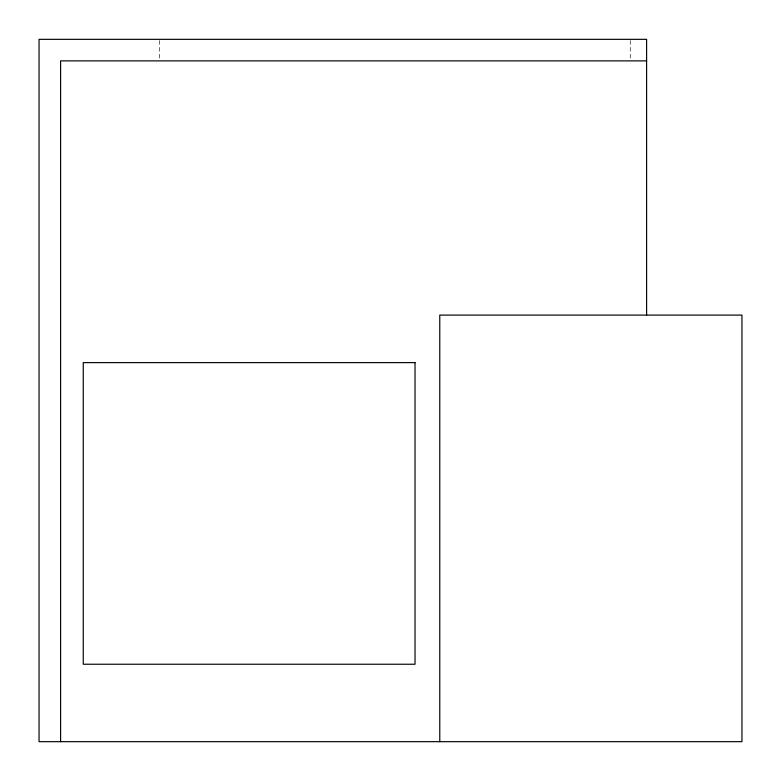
<?xml version="1.0" encoding="UTF-8"?>
<svg xmlns="http://www.w3.org/2000/svg" width="781" height="781" viewBox="0 0 781 781"><rect width="100%" height="100%" fill="white"/><g stroke="black" fill="none" stroke-linecap="round" stroke-linejoin="round"><path stroke-width="0.59" stroke-dasharray="3.9 2.93" d="M630.267 40.524L630.267 60.879M159.695 40.524L159.695 59.678"/><path stroke-width="1.17" d="M646.6 60.879L60.596 60.879L60.596 741.667M646.6 315.094L646.6 39.333L39.05 39.333L39.05 741.667L741.95 741.667L741.95 315.094L439.771 315.094L439.771 741.667M415.033 362.618L83.255 362.618L83.255 664.24L415.033 664.24L415.033 362.618"/></g></svg>
